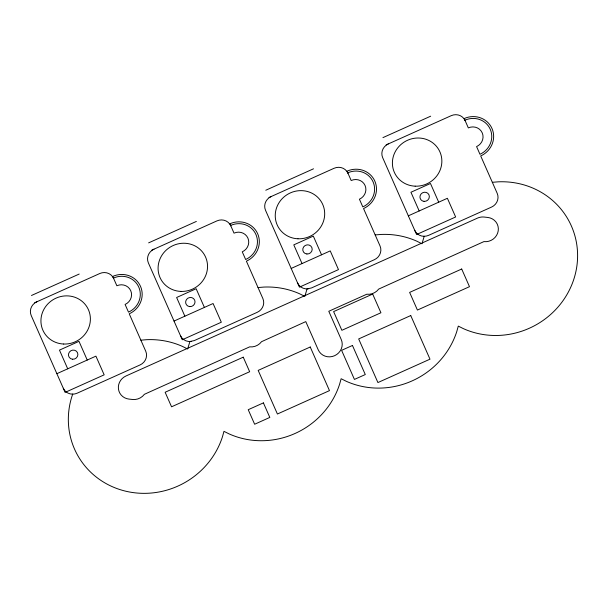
<?xml version="1.0" encoding="UTF-8"?>
<svg xmlns="http://www.w3.org/2000/svg" width="608" height="608" viewBox="0 0 608 608"><rect width="100%" height="100%" fill="white"/><g stroke="black" fill="none" stroke-linecap="round" stroke-linejoin="round"><path stroke-width="0.91" d="M31.472 295.488L79.2 274.048M148.626 242.866L196.361 221.426M265.787 190.243L313.515 168.804M382.941 137.621L430.669 116.189M34.679 302.754L99.765 273.524A10.708 10.214 -28.1 0 1 113.65 278.487M151.833 250.139L216.919 220.902A10.708 10.214 -28.1 0 1 230.812 225.864M268.994 197.516L334.081 168.279A10.708 10.214 -28.1 0 1 347.966 173.242M386.148 144.894L451.235 115.664A10.708 10.214 -28.1 0 1 465.12 120.627M56.871 373.684L95.92 356.144L104.166 374.84L65.117 392.38L31.206 315.514A10.708 10.214 -28.1 0 1 36.845 301.781M174.025 321.062L213.081 303.521L221.327 322.217L182.271 339.758L148.367 262.892A10.708 10.214 -28.1 0 1 154.006 249.158M291.179 268.44L330.235 250.906L338.481 269.602L299.432 287.143L265.521 210.277A10.708 10.214 -28.1 0 1 271.16 196.544M408.34 215.825L447.389 198.284L455.643 216.98L416.586 234.521L382.675 157.654A10.708 10.214 -28.1 0 1 388.314 143.921M186.899 348.627L125.978 375.987A12.608 12.031 -28.1 0 0 118.446 388.96A12.608 12.031 -28.1 0 0 128.934 399.084L132.506 399.479A12.608 12.031 -28.1 0 0 144.385 394.311L249.66 346.856A12.608 12.031 -28.1 0 0 261.546 341.688L305.786 321.609L318.25 349.866A12.608 12.031 -28.1 0 0 334.605 355.71A12.608 12.031 -28.1 0 0 341.248 339.538L328.784 311.281L366.746 294.234A12.608 12.031 -28.1 0 0 378.7 289.074L483.907 241.612A12.608 12.031 -28.1 0 0 498.21 230.918A12.608 12.031 -28.1 0 0 487.776 217.451L484.204 217.056A12.608 12.031 -28.1 0 0 477.447 218.128L422.188 242.949M187.872 348.186L304.061 296.005M305.026 295.564L421.215 243.382M258.02 287.554L263.842 287.075A79.694 76.046 -28.1 0 1 299.721 293.839L304.806 296.377L307.063 288.899L311.486 287.949L374.399 259.692A10.708 10.214 -28.1 0 0 380.038 245.959L363.546 208.559A21.409 20.429 -28.1 0 0 374.824 181.093A21.409 20.429 -28.1 0 0 347.046 171.167L351.173 180.515A10.708 10.214 -28.1 0 1 365.058 185.478A10.708 10.214 -28.1 0 1 359.419 199.211L362.809 206.902A19.509 18.612 -28.1 0 0 373.084 181.876A19.509 18.612 -28.1 0 0 347.784 172.832M140.866 340.176L146.68 339.69A79.694 76.046 -28.1 0 1 182.56 346.461L187.644 348.992L189.901 341.521L194.324 340.571L257.245 312.307A10.708 10.214 -28.1 0 0 262.884 298.574L246.392 261.182A21.409 20.429 -28.1 0 0 257.663 233.715A21.409 20.429 -28.1 0 0 229.892 223.79L234.019 233.138A10.708 10.214 -28.1 0 1 247.904 238.1A10.708 10.214 -28.1 0 1 242.265 251.834L245.655 259.517A19.509 18.612 -28.1 0 0 255.93 234.498A19.509 18.612 -28.1 0 0 230.622 225.446M492.336 182.316L498.15 181.83A79.694 76.046 -28.1 0 1 575.548 273.114A79.694 76.046 -28.1 0 1 463.372 328.639L458.288 326.108L456.752 331.618A79.694 76.046 -28.1 0 1 346.218 381.262L341.134 378.723L339.598 384.233A79.694 76.046 -28.1 0 1 229.064 433.884L223.972 431.346L222.437 436.856A79.694 76.046 -28.1 0 1 123.378 490.603A79.694 76.046 -28.1 0 1 72.025 396.104L72.747 394.144L72.291 394.159M375.182 234.931L380.996 234.452A79.694 76.046 -28.1 0 1 416.875 241.216L421.96 243.755L424.217 236.276L423.761 236.299M438.71 202.183L430.464 183.487L410.94 192.25L419.186 210.953M321.556 254.798L313.31 236.102L293.786 244.872L302.032 263.568M204.402 307.42L196.148 288.724L176.624 297.494L184.87 316.19M87.24 360.042L78.994 341.346L59.47 350.117L67.716 368.813M113.468 278.069A19.509 18.612 -28.1 0 1 138.776 287.113A19.509 18.612 -28.1 0 1 128.501 312.14L125.104 304.456A10.708 10.214 -28.1 0 0 130.743 290.723A10.708 10.214 -28.1 0 0 116.858 285.76L112.738 276.412A21.409 20.429 -28.1 0 1 140.509 286.338A21.409 20.429 -28.1 0 1 129.23 313.804L145.73 351.196A10.708 10.214 -28.1 0 1 140.091 364.929L77.17 393.186A10.708 10.214 -28.1 0 1 63.285 388.223M191.11 341.468A10.708 10.214 -28.1 0 1 180.439 335.608M308.264 288.846A10.708 10.214 -28.1 0 1 297.601 282.986M464.938 120.209A19.509 18.612 -28.1 0 1 490.246 129.253A19.509 18.612 -28.1 0 1 479.97 154.28L476.581 146.596A10.708 10.214 -28.1 0 0 482.22 132.856A10.708 10.214 -28.1 0 0 468.327 127.893L464.208 118.545A21.409 20.429 -28.1 0 1 491.978 128.47A21.409 20.429 -28.1 0 1 480.7 155.944L497.2 193.336A10.708 10.214 -28.1 0 1 491.56 207.07L428.64 235.326A10.708 10.214 -28.1 0 1 414.755 230.364M372.674 294.067L333.617 311.608L341.871 330.304L380.92 312.763L372.674 294.067M243.246 357.177L165.14 392.259L171.555 406.798L249.66 371.724L243.246 357.177M461.7 269.017L409.632 292.402L417.422 310.065L469.49 286.68L461.7 269.017M310.24 347.001L258.172 370.386L277.415 414.018L329.483 390.625L310.24 347.001M410.742 315.552L358.674 338.937L377.918 382.561L429.985 359.176L410.742 315.552M352.45 345.466L341.605 350.337L354.434 379.422L365.286 374.551L352.45 345.466M263.408 402.884L248.224 409.701L254.638 424.247L269.823 417.422L263.408 402.884M72.588 359.237A4.758 4.537 -28.1 0 0 77.512 352.716A4.758 4.537 -28.1 0 0 69.418 352.04A4.758 4.537 -28.1 0 0 72.588 359.237M63.673 344.029A24.981 23.834 -28.1 0 0 88 308.78A24.981 23.834 -28.1 0 0 45.304 307.055A24.981 23.834 -28.1 0 0 63.673 344.029M189.749 306.614A4.758 4.537 -28.1 0 0 194.666 300.094A4.758 4.537 -28.1 0 0 186.572 299.417A4.758 4.537 -28.1 0 0 189.749 306.614M180.834 291.407A24.981 23.834 -28.1 0 0 205.154 256.158A24.981 23.834 -28.1 0 0 162.458 254.433A24.981 23.834 -28.1 0 0 180.834 291.407M306.903 253.992A4.758 4.537 -28.1 0 0 311.828 247.471A4.758 4.537 -28.1 0 0 303.726 246.795A4.758 4.537 -28.1 0 0 306.903 253.992M297.988 238.784A24.981 23.834 -28.1 0 0 322.308 203.543A24.981 23.834 -28.1 0 0 279.619 201.81A24.981 23.834 -28.1 0 0 297.988 238.784M424.057 201.377A4.758 4.537 -28.1 0 0 428.982 194.849A4.758 4.537 -28.1 0 0 420.888 194.18A4.758 4.537 -28.1 0 0 424.057 201.377M415.15 186.17A24.981 23.834 -28.1 0 0 439.47 150.921A24.981 23.834 -28.1 0 0 396.773 149.196A24.981 23.834 -28.1 0 0 415.15 186.17"/></g></svg>
